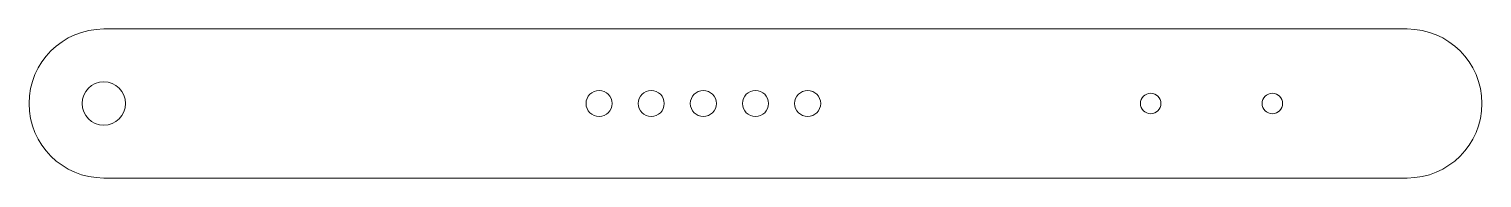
# Model space of a CAD drawing. Header units: inches. Extents: x -14.92 to -6.56, y 3.16 to 4.02.
import ezdxf

# ---------------------------------------------------------------- set-up
doc = ezdxf.new("R2010")
doc.units = ezdxf.units.IN
doc.header["$MEASUREMENT"] = 0

msp = doc.modelspace()

# ---------------------------------------------------------------- linework, layer by layer
at = {"color": 1, "linetype": 'Continuous', "lineweight": 5}
for p, q in [((-6.9947, 4.0245), (-14.4947, 4.0245)), ((-14.4947, 3.1645), (-6.9947, 3.1645))]:
    msp.add_line(p, q, dxfattribs=at)
for centre, radius in [((-14.4947, 3.5945), 0.125), ((-11.6447, 3.5945), 0.075), ((-11.3447, 3.5945), 0.075), ((-11.0447, 3.5945), 0.075), ((-10.7447, 3.5945), 0.075), ((-10.4447, 3.5945), 0.075), ((-8.4707, 3.5945), 0.059), ((-7.7707, 3.5945), 0.059)]:
    msp.add_circle(centre, radius, dxfattribs=at)
for centre, start, end in [((-14.4947, 3.5945), 90, 270), ((-6.9947, 3.5945), 270, 90)]:
    msp.add_arc(centre, 0.43, start, end, dxfattribs=at)

doc.saveas('drawing.dxf')
